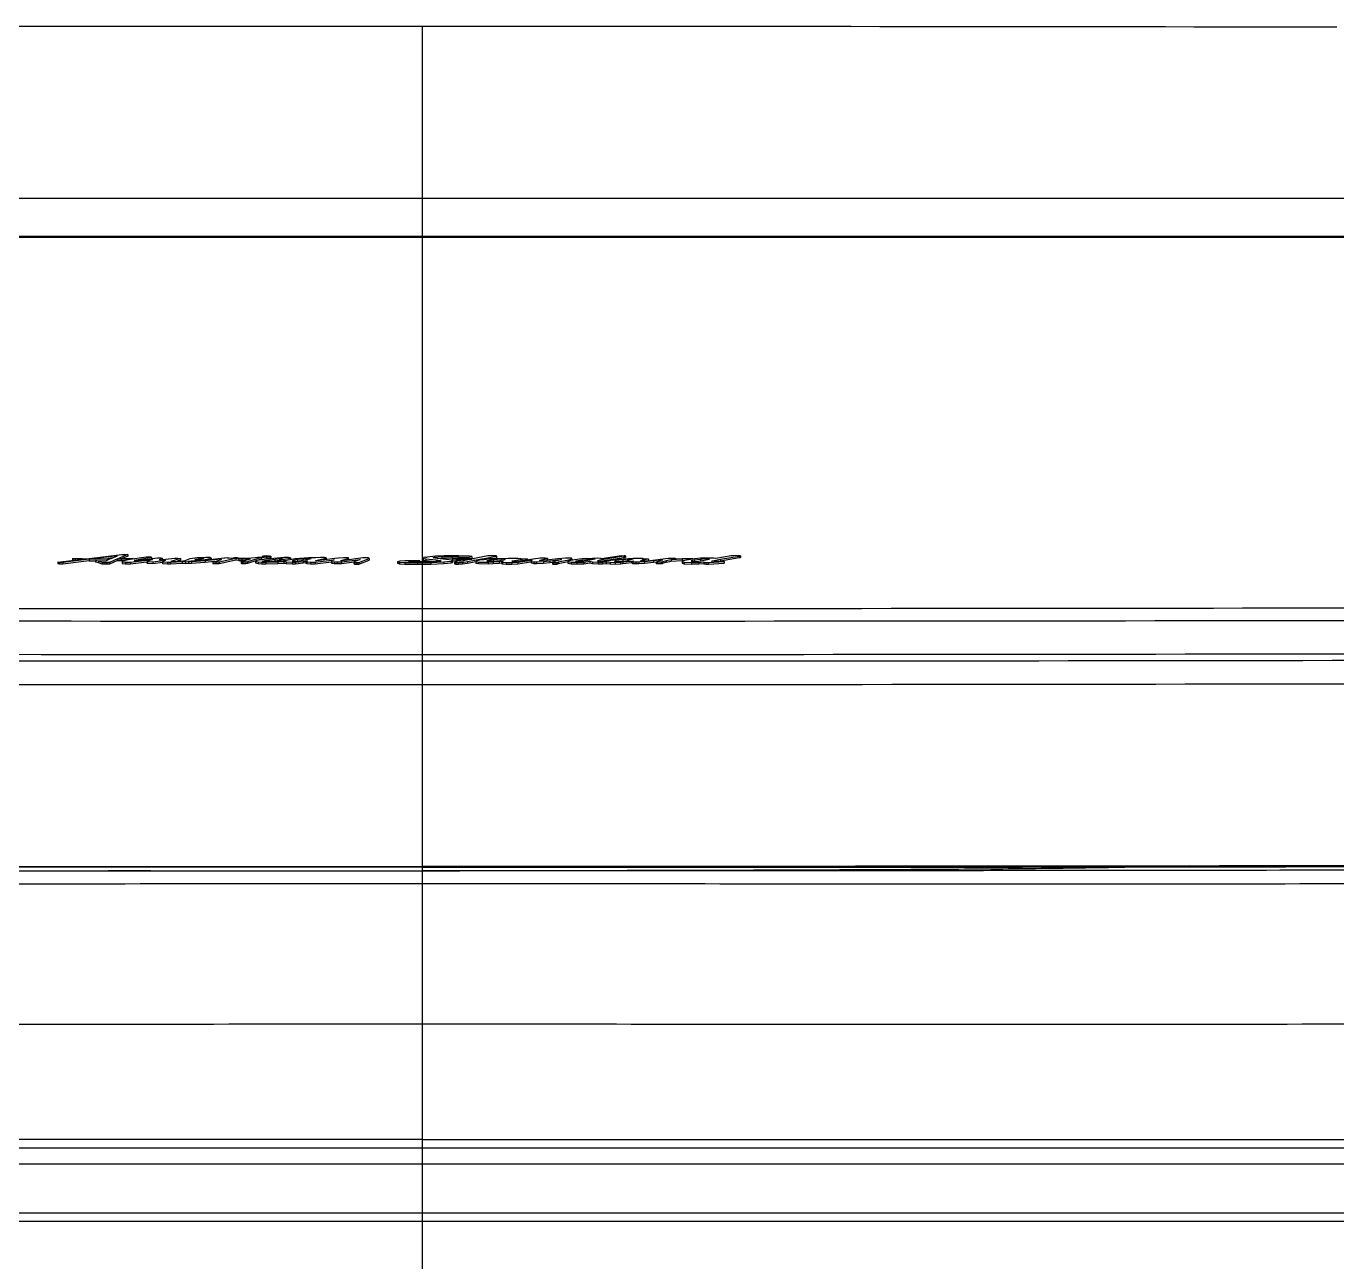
# Model space of a CAD drawing. Header units: millimetres. Extents: x 0 to 460316, y -63250 to 103204.
# Drawn here: x 324169.1 to 324329.9, y 66467.9 to 66619.4 of the extents above; entities that cross this region are included whole.
import ezdxf

# ---------------------------------------------------------------- set-up
doc = ezdxf.new("R2010")
doc.units = ezdxf.units.MM
doc.header["$LTSCALE"] = 25
doc.linetypes.add('CENTER', pattern=[50.8, 31.75, -6.35, 6.35, -6.35])
doc.layers.add('1', color=1, linetype='CENTER')
doc.layers.add('line', color=7, linetype='Continuous')

msp = doc.modelspace()

# ---------------------------------------------------------------- linework, layer by layer
for p, q in [((324172.99, 66553.73), (324176.01, 66554.09)), ((324176.82, 66554.08), (324173.59, 66553.69)), ((324174.76, 66554.17), (324175.28, 66554.18)), ((324174.8, 66554.13), (324174.76, 66554.17)), ((324174.76, 66554.17), (324174.76, 66553.97)), ((324174.79, 66553.94), (324174.76, 66553.97)), ((324175.09, 66554.11), (324174.8, 66554.13)), ((324174.8, 66554.13), (324174.8, 66553.94)), ((324176.01, 66554.09), (324175.09, 66554.11)), ((324175.09, 66554.11), (324175.09, 66553.98)), ((324175.28, 66554.18), (324175.95, 66554.15)), ((324175.95, 66554.15), (324176.48, 66554.14)), ((324176.48, 66554.14), (324180.83, 66554.67)), ((324176.82, 66554.08), (324179.37, 66554.11)), ((324176.82, 66554.08), (324176.82, 66553.88)), ((324180.28, 66554.5), (324177.27, 66554.14)), ((324177.27, 66554.14), (324179.5, 66554.17)), ((324178.85, 66553.89), (324179.37, 66554.11)), ((324179.63, 66554.23), (324179.11, 66554.16)), ((324180.29, 66554.12), (324179.29, 66553.69)), ((324179.5, 66554.17), (324180.28, 66554.5)), ((324180.29, 66554.12), (324180.75, 66554.12)), ((324180.29, 66554.12), (324180.29, 66553.92)), ((324180.29, 66553.92), (324180.75, 66553.92)), ((324181.55, 66554.65), (324180.41, 66554.17)), ((324180.41, 66554.17), (324181.31, 66554.17)), ((324180.75, 66554.12), (324180.75, 66553.92)), ((324180.75, 66554.12), (324181.46, 66554.11)), ((324180.75, 66553.92), (324181.2, 66553.92)), ((324180.83, 66554.67), (324181.23, 66554.67)), ((324181.55, 66554.46), (324180.88, 66554.17)), ((324181.55, 66554), (324180.95, 66553.86)), ((324181.23, 66554.67), (324181.55, 66554.65)), ((324181.31, 66554.17), (324182.02, 66554.17)), ((324181.46, 66554.11), (324182.02, 66554.11)), ((324181.46, 66554.11), (324181.46, 66553.98)), ((324181.55, 66554.65), (324181.55, 66554.46)), ((324183.8, 66554.33), (324181.55, 66554)), ((324181.9, 66553.71), (324184.59, 66554.05)), ((324182.02, 66554.17), (324182.22, 66554.15)), ((324182.22, 66554.15), (324182.02, 66554.11)), ((324182.02, 66554.11), (324182.02, 66554.07)), ((324182.22, 66554.15), (324182.22, 66554.1)), ((324184.48, 66554.31), (324182.34, 66553.94)), ((324182.34, 66553.94), (324182.38, 66553.92)), ((324182.38, 66553.92), (324182.61, 66553.93)), ((324182.61, 66553.93), (324185.19, 66554.24)), ((324183.92, 66554.34), (324183.8, 66554.33)), ((324184.59, 66554.05), (324183.88, 66553.82)), ((324184.16, 66554.35), (324183.92, 66554.34)), ((324184.44, 66554.34), (324184.16, 66554.35)), ((324184.48, 66554.31), (324184.44, 66554.34)), ((324184.48, 66554.31), (324184.48, 66554.16)), ((324184.64, 66553.77), (324186.18, 66553.97)), ((324185.19, 66554.24), (324185.59, 66554.25)), ((324185.78, 66554.22), (324185.39, 66554)), ((324185.39, 66554), (324187.33, 66554.19)), ((324185.59, 66554.25), (324185.78, 66554.22)), ((324185.78, 66554.22), (324185.78, 66554.04)), ((324186.18, 66553.97), (324185.82, 66553.75)), ((324188.04, 66554.17), (324186.85, 66553.8)), ((324187.33, 66554.19), (324187.68, 66554.2)), ((324188.04, 66553.98), (324187.6, 66553.84)), ((324187.68, 66554.2), (324188.04, 66554.17)), ((324188, 66553.86), (324188.6, 66553.94)), ((324188.04, 66554.17), (324188.04, 66553.98)), ((324188.6, 66553.94), (324189.19, 66554.15)), ((324191.05, 66554), (324188.91, 66553.82)), ((324188.91, 66553.8), (324190.69, 66553.92)), ((324189.19, 66554.15), (324190.06, 66554.29)), ((324189.78, 66554.03), (324190.18, 66554.13)), ((324189.94, 66554.03), (324189.78, 66554.03)), ((324190.14, 66554.04), (324189.94, 66554.03)), ((324190.06, 66554.29), (324191.13, 66554.34)), ((324190.53, 66554.1), (324190.14, 66554.04)), ((324190.18, 66554.13), (324190.26, 66554.15)), ((324190.18, 66554.13), (324190.18, 66554.05)), ((324190.26, 66554.15), (324190.57, 66554.21)), ((324190.26, 66554.15), (324190.26, 66554.06)), ((324190.89, 66554.19), (324190.53, 66554.1)), ((324190.57, 66554.21), (324190.85, 66554.22)), ((324190.57, 66554.21), (324190.57, 66554.11)), ((324190.69, 66553.92), (324192.63, 66554.15)), ((324190.85, 66554.22), (324190.85, 66554.18)), ((324190.85, 66554.22), (324190.89, 66554.19)), ((324191.6, 66554.14), (324191.05, 66554)), ((324192.91, 66554.07), (324191.05, 66553.87)), ((324191.05, 66554), (324191.05, 66553.96)), ((324191.13, 66554.34), (324191.6, 66554.33)), ((324191.6, 66554.33), (324191.8, 66554.22)), ((324191.8, 66554.22), (324191.6, 66554.14)), ((324191.6, 66554.14), (324191.6, 66554.03)), ((324191.8, 66554.22), (324191.8, 66554.05)), ((324192, 66553.73), (324193.07, 66554.06)), ((324192.63, 66554.15), (324193.38, 66554.25)), ((324194.81, 66554.16), (324192.75, 66553.72)), ((324194.81, 66553.96), (324192.75, 66553.52)), ((324193.03, 66554.07), (324192.91, 66554.07)), ((324192.91, 66554.07), (324192.91, 66554.01)), ((324193.07, 66554.06), (324193.03, 66554.07)), ((324193.03, 66554.07), (324193.03, 66554.05)), ((324193.38, 66554.25), (324193.46, 66554.25)), ((324193.46, 66554.25), (324193.78, 66554.27)), ((324193.78, 66554.27), (324193.98, 66554.24)), ((324193.82, 66554.2), (324194.49, 66554.24)), ((324193.94, 66554.22), (324193.82, 66554.2)), ((324193.98, 66554.24), (324193.94, 66554.22)), ((324193.94, 66554.22), (324193.94, 66554.21)), ((324193.98, 66554.24), (324193.98, 66554.21)), ((324194.49, 66554.24), (324194.55, 66554.26)), ((324194.55, 66554.26), (324194.68, 66554.27)), ((324194.68, 66554.27), (324194.97, 66554.27)), ((324194.81, 66554.16), (324194.81, 66553.96)), ((324195.13, 66554.13), (324194.81, 66554.16)), ((324195.13, 66553.93), (324194.81, 66553.96)), ((324194.97, 66554.27), (324195.17, 66554.23)), ((324195.13, 66554.13), (324195.54, 66554.12)), ((324195.13, 66554.13), (324195.13, 66553.93)), ((324195.13, 66553.93), (324195.54, 66553.92)), ((324195.17, 66554.23), (324195.36, 66554.19)), ((324195.36, 66554.19), (324196.24, 66554.22)), ((324195.48, 66553.78), (324196.59, 66554.13)), ((324195.54, 66554.12), (324196.04, 66554.13)), ((324195.54, 66554.12), (324195.54, 66553.92)), ((324195.54, 66553.92), (324195.94, 66553.93)), ((324196.04, 66554.13), (324196.59, 66554.13)), ((324196.04, 66554.13), (324196.04, 66553.96)), ((324196.24, 66554.22), (324197.19, 66554.31)), ((324197.94, 66554.29), (324196.24, 66553.74)), ((324197.19, 66554.31), (324197.46, 66554.33)), ((324198.61, 66554.1), (324197.39, 66553.91)), ((324197.94, 66554.09), (324197.39, 66553.92)), ((324197.46, 66554.33), (324197.82, 66554.32)), ((324197.82, 66554.32), (324197.94, 66554.29)), ((324197.94, 66554.29), (324197.94, 66554.09)), ((324198.05, 66554.47), (324198.2, 66554.51)), ((324198.05, 66554.47), (324198.05, 66554.27)), ((324198.19, 66554.43), (324198.05, 66554.47)), ((324198.19, 66554.23), (324198.05, 66554.27)), ((324198.1, 66553.84), (324198.37, 66553.93)), ((324198.57, 66554.42), (324198.19, 66554.43)), ((324198.19, 66554.43), (324198.19, 66554.23)), ((324198.57, 66554.22), (324198.19, 66554.23)), ((324198.2, 66554.51), (324198.57, 66554.52)), ((324198.37, 66553.93), (324199.6, 66554.1)), ((324198.37, 66553.93), (324198.37, 66553.8)), ((324198.57, 66554.52), (324198.95, 66554.51)), ((324198.96, 66554.43), (324198.57, 66554.42)), ((324198.57, 66554.42), (324198.57, 66554.22)), ((324198.96, 66554.23), (324198.57, 66554.22)), ((324200.75, 66554.28), (324198.61, 66554.1)), ((324198.95, 66554.51), (324199.11, 66554.47)), ((324199.11, 66554.47), (324198.96, 66554.43)), ((324198.96, 66554.43), (324198.96, 66554.23)), ((324199.11, 66554.27), (324198.96, 66554.23)), ((324199.11, 66554.47), (324199.11, 66554.27)), ((324199.6, 66554.1), (324200.4, 66554.17)), ((324199.6, 66554.1), (324199.6, 66553.9)), ((324199.6, 66553.9), (324200.16, 66553.95)), ((324200.55, 66554.18), (324200.16, 66554.11)), ((324200.16, 66554.11), (324200.28, 66554.08)), ((324200.16, 66554.11), (324200.16, 66553.91)), ((324200.28, 66554.08), (324200.71, 66554.09)), ((324200.28, 66554.08), (324200.28, 66553.88)), ((324200.4, 66554.17), (324200.55, 66554.18)), ((324200.4, 66554.17), (324200.4, 66554.15)), ((324200.71, 66554.09), (324201.46, 66554.2)), ((324200.71, 66554.09), (324200.71, 66553.89)), ((324200.71, 66553.89), (324200.99, 66553.93)), ((324201.27, 66554.27), (324200.75, 66554.28)), ((324202.1, 66554.13), (324200.83, 66553.9)), ((324201.5, 66554.25), (324201.27, 66554.27)), ((324201.46, 66554.2), (324201.5, 66554.25)), ((324201.46, 66554.2), (324201.46, 66554.02)), ((324201.48, 66554.02), (324201.5, 66554.05)), ((324201.5, 66554.25), (324201.5, 66554.05)), ((324202.37, 66554.03), (324201.82, 66553.91)), ((324203.72, 66554.25), (324202.1, 66554.13)), ((324202.3, 66553.85), (324203.37, 66553.99)), ((324203.05, 66554.1), (324202.37, 66554.03)), ((324202.37, 66554.03), (324202.37, 66553.86)), ((324203.68, 66554.14), (324203.05, 66554.1)), ((324203.05, 66554.1), (324203.05, 66553.95)), ((324203.37, 66553.99), (324204.04, 66554.16)), ((324204.04, 66554.16), (324203.68, 66554.14)), ((324203.68, 66554.14), (324203.68, 66554.07)), ((324204.04, 66554.25), (324203.72, 66554.25)), ((324204.63, 66554.23), (324204.04, 66554.25)), ((324204.55, 66553.72), (324206.89, 66554.02)), ((324204.59, 66553.91), (324205.9, 66554.22)), ((324205.19, 66554.27), (324204.63, 66554.23)), ((324206.97, 66554.18), (324204.75, 66553.9)), ((324205.66, 66554.27), (324205.19, 66554.27)), ((324205.9, 66554.25), (324205.66, 66554.27)), ((324205.9, 66554.22), (324205.9, 66554.25)), ((324205.9, 66554.22), (324205.9, 66554.05)), ((324206.89, 66554.02), (324206.61, 66553.91)), ((324207.4, 66554.21), (324206.97, 66554.18)), ((324208, 66554.24), (324207.4, 66554.21)), ((324207.68, 66553.91), (324208.63, 66554.17)), ((324207.76, 66553.77), (324210.06, 66554.03)), ((324210.37, 66554.23), (324207.84, 66553.9)), ((324208.31, 66554.26), (324208, 66554.24)), ((324208.63, 66554.23), (324208.31, 66554.26)), ((324208.63, 66554.17), (324208.63, 66554.23)), ((324208.63, 66554.17), (324208.63, 66554)), ((324210.06, 66554.03), (324209.66, 66553.9)), ((324209.9, 66553.67), (324211.17, 66554.15)), ((324209.9, 66553.47), (324211.17, 66553.95)), ((324210.77, 66554.24), (324210.37, 66554.23)), ((324211.09, 66554.23), (324210.77, 66554.24)), ((324211.17, 66554.15), (324211.09, 66554.23)), ((324211.17, 66554.15), (324211.17, 66553.95)), ((324217.87, 66554.27), (324217.78, 66554.18)), ((324217.78, 66554.18), (324218.13, 66554.11)), ((324217.78, 66554.18), (324217.78, 66553.98)), ((324217.78, 66553.98), (324218.13, 66553.91)), ((324218.13, 66554.34), (324217.87, 66554.27)), ((324218.13, 66554.34), (324218.28, 66554.35)), ((324218.13, 66554.11), (324218.13, 66553.91)), ((324218.13, 66554.11), (324219.38, 66554)), ((324219.29, 66554.45), (324218.28, 66554.35)), ((324219.02, 66554.26), (324219.2, 66554.33)), ((324219.24, 66554.19), (324219.02, 66554.26)), ((324219.2, 66554.33), (324220.09, 66554.4)), ((324219.2, 66554.33), (324219.2, 66554.21)), ((324219.86, 66554.11), (324219.24, 66554.19)), ((324220.35, 66554.48), (324219.29, 66554.45)), ((324219.38, 66554), (324219.38, 66553.81)), ((324219.38, 66554), (324219.86, 66553.94)), ((324219.52, 66554.16), (324220.09, 66554.2)), ((324220.62, 66554.06), (324219.86, 66554.11)), ((324219.86, 66553.94), (324220, 66553.85)), ((324219.86, 66553.94), (324219.86, 66553.84)), ((324220.09, 66554.4), (324221.29, 66554.43)), ((324220.09, 66554.4), (324220.09, 66554.2)), ((324220.09, 66554.2), (324221.29, 66554.23)), ((324222.13, 66554.5), (324220.35, 66554.48)), ((324221.29, 66553.97), (324220.62, 66554.06)), ((324221.29, 66554.43), (324221.29, 66554.23)), ((324221.29, 66554.43), (324222.09, 66554.42)), ((324221.29, 66554.23), (324222.09, 66554.22)), ((324221.38, 66553.88), (324221.29, 66553.97)), ((324221.42, 66554.14), (324221.38, 66554.11)), ((324221.38, 66554.11), (324221.38, 66553.92)), ((324221.38, 66554.11), (324221.82, 66554.07)), ((324221.69, 66554.16), (324221.42, 66554.14)), ((324221.69, 66554.16), (324224.07, 66554.17)), ((324221.82, 66554.07), (324221.82, 66553.88)), ((324221.82, 66554.07), (324222.04, 66554.06)), ((324222.04, 66554.06), (324222.04, 66553.89)), ((324222.04, 66554.06), (324222.17, 66554.06)), ((324222.09, 66554.42), (324222.09, 66554.39)), ((324222.09, 66554.39), (324222.13, 66554.35)), ((324222.09, 66554.39), (324222.09, 66554.19)), ((324222.09, 66554.19), (324222.13, 66554.16)), ((324223.47, 66554.47), (324222.13, 66554.5)), ((324222.13, 66554.35), (324222.71, 66554.33)), ((324222.13, 66554.35), (324222.13, 66554.16)), ((324222.17, 66554.06), (324222.25, 66554.07)), ((324222.17, 66554.06), (324222.17, 66553.88)), ((324222.25, 66554.07), (324222.35, 66554.1)), ((324222.25, 66554.07), (324222.25, 66553.87)), ((324222.35, 66554.1), (324223.76, 66554.1)), ((324222.35, 66554.1), (324222.35, 66553.9)), ((324223.76, 66554.1), (324222.44, 66553.83)), ((324222.71, 66554.33), (324223.38, 66554.34)), ((324222.71, 66554.33), (324222.71, 66554.16)), ((324223.24, 66553.79), (324224.93, 66554.11)), ((324223.38, 66554.34), (324223.78, 66554.41)), ((324223.38, 66554.34), (324223.38, 66554.17)), ((324223.78, 66554.41), (324223.47, 66554.47)), ((324223.49, 66554.17), (324223.78, 66554.22)), ((324223.78, 66554.41), (324223.78, 66554.22)), ((324225.51, 66554.47), (324224.07, 66554.17)), ((324224.7, 66553.95), (324224.4, 66553.88)), ((324225.22, 66554.01), (324224.7, 66553.95)), ((324224.93, 66554.11), (324224.93, 66553.98)), ((324224.93, 66554.11), (324226.27, 66554.11)), ((324226.27, 66554.11), (324225.22, 66554.01)), ((324225.29, 66554.17), (324226.8, 66554.45)), ((324225.29, 66554.17), (324227.47, 66554.18)), ((324225.73, 66554.49), (324225.51, 66554.47)), ((324225.91, 66553.93), (324225.6, 66553.87)), ((324226.8, 66554.48), (324225.73, 66554.49)), ((324226.44, 66554), (324225.91, 66553.93)), ((324225.91, 66553.93), (324225.91, 66553.84)), ((324226.36, 66553.86), (324227.2, 66553.94)), ((324226.38, 66554.18), (324226.8, 66554.26)), ((324227.42, 66554.09), (324226.44, 66554)), ((324226.44, 66554), (324226.44, 66553.87)), ((324226.8, 66554.45), (324226.8, 66554.48)), ((324226.8, 66554.45), (324226.8, 66554.26)), ((324227.2, 66553.94), (324227.87, 66554.04)), ((324227.69, 66554.11), (324227.42, 66554.09)), ((324227.42, 66554.09), (324227.42, 66553.97)), ((324227.47, 66554.18), (324228.22, 66554.22)), ((324227.87, 66554.1), (324227.69, 66554.11)), ((324227.69, 66554.11), (324227.69, 66554.01)), ((324227.87, 66554.04), (324227.87, 66554.1)), ((324228.22, 66554.22), (324228.71, 66554.22)), ((324228.71, 66554.22), (324229.42, 66554.21)), ((324229.91, 66554.06), (324228.8, 66553.86)), ((324229.42, 66554.21), (324229.78, 66554.16)), ((324229.42, 66553.72), (324231.16, 66553.98)), ((324229.69, 66553.88), (324230.58, 66554.01)), ((324229.78, 66554.16), (324229.78, 66554.13)), ((324229.78, 66554.13), (324230.31, 66554.14)), ((324230.42, 66554.09), (324229.91, 66554.06)), ((324229.91, 66554.06), (324229.91, 66553.91)), ((324230.31, 66554.14), (324230.58, 66554.13)), ((324230.42, 66554.09), (324230.58, 66554.11)), ((324230.42, 66554.09), (324230.42, 66553.99)), ((324230.58, 66554.13), (324230.58, 66554.11)), ((324230.58, 66554.11), (324230.58, 66554.01)), ((324230.58, 66554.01), (324231.02, 66554.1)), ((324231.02, 66554.1), (324232.13, 66554.23)), ((324231.16, 66553.98), (324231.02, 66553.88)), ((324232.05, 66553.92), (324232.18, 66553.98)), ((324232.13, 66554.23), (324232.76, 66554.24)), ((324232.18, 66553.98), (324232.62, 66554.07)), ((324232.18, 66553.98), (324232.18, 66553.91)), ((324232.54, 66553.92), (324232.31, 66553.91)), ((324233.29, 66554), (324232.54, 66553.92)), ((324232.62, 66554.07), (324233.05, 66554.2)), ((324232.62, 66554.07), (324232.62, 66553.93)), ((324232.76, 66554.24), (324233.02, 66554.21)), ((324232.91, 66553.96), (324233.05, 66554)), ((324233.02, 66554.21), (324233.05, 66554.2)), ((324233.05, 66554.2), (324233.05, 66554)), ((324234.31, 66554.11), (324233.29, 66554)), ((324233.33, 66553.88), (324234.62, 66554.03)), ((324234.76, 66554.04), (324234.14, 66553.88)), ((324235.25, 66554.21), (324234.31, 66554.11)), ((324234.36, 66553.74), (324235.65, 66554.01)), ((324234.62, 66554.03), (324234.76, 66554.04)), ((324234.62, 66554.03), (324234.62, 66554)), ((324235.56, 66554.22), (324235.25, 66554.21)), ((324236, 66554.19), (324235.56, 66554.22)), ((324235.65, 66554.01), (324236.05, 66554.12)), ((324235.65, 66554.01), (324235.65, 66553.85)), ((324236.36, 66554.02), (324235.69, 66553.88)), ((324236.05, 66554.12), (324236, 66554.19)), ((324236.05, 66554.12), (324236.05, 66553.96)), ((324237.29, 66554.11), (324236.36, 66554.02)), ((324236.58, 66553.87), (324237.29, 66553.99)), ((324237.83, 66554.17), (324237.29, 66554.11)), ((324237.29, 66553.99), (324237.96, 66554.05)), ((324237.29, 66553.99), (324237.29, 66553.81)), ((324238.23, 66553.97), (324237.78, 66553.88)), ((324237.83, 66554.17), (324237.93, 66554.18)), ((324237.93, 66554.18), (324238.58, 66554.22)), ((324237.96, 66554.05), (324238.4, 66554.09)), ((324237.96, 66554.05), (324237.96, 66553.92)), ((324238.85, 66554.07), (324238.23, 66553.97)), ((324238.4, 66554.09), (324238.89, 66554.11)), ((324238.4, 66554.09), (324238.4, 66554)), ((324238.58, 66554.22), (324239.2, 66554.24)), ((324238.89, 66554.11), (324238.85, 66554.07)), ((324239.47, 66553.98), (324239.16, 66553.88)), ((324239.2, 66554.24), (324239.56, 66554.22)), ((324242.4, 66554.44), (324239.47, 66553.98)), ((324242.4, 66554.24), (324239.47, 66553.78)), ((324239.47, 66553.98), (324239.47, 66553.78)), ((324239.56, 66554.22), (324239.65, 66554.16)), ((324239.65, 66554.16), (324240.72, 66554.34)), ((324240.32, 66553.88), (324240.8, 66553.96)), ((324240.72, 66554.34), (324242.12, 66554.55)), ((324240.8, 66553.96), (324241.83, 66554.07)), ((324242.27, 66554.02), (324241.43, 66553.91)), ((324241.83, 66554.07), (324242.4, 66554.12)), ((324242.12, 66554.55), (324242.63, 66554.51)), ((324243.38, 66554.11), (324242.27, 66554.02)), ((324242.27, 66554.02), (324242.27, 66553.84)), ((324242.45, 66554.48), (324242.4, 66554.44)), ((324242.4, 66554.44), (324242.4, 66554.24)), ((324242.45, 66554.28), (324242.4, 66554.24)), ((324242.4, 66554.12), (324243.56, 66554.21)), ((324242.63, 66554.51), (324242.45, 66554.48)), ((324242.45, 66554.48), (324242.45, 66554.28)), ((324242.63, 66554.31), (324242.45, 66554.28)), ((324242.63, 66554.51), (324242.63, 66554.31)), ((324242.63, 66553.89), (324243.21, 66553.99)), ((324242.85, 66553.98), (324242.89, 66554.01)), ((324242.98, 66553.98), (324242.85, 66553.98)), ((324242.85, 66553.98), (324242.85, 66553.93)), ((324242.89, 66554.01), (324243.38, 66554.07)), ((324243.21, 66553.99), (324242.98, 66553.98)), ((324242.98, 66553.98), (324242.98, 66553.95)), ((324243.38, 66554.07), (324243.56, 66554.11)), ((324243.38, 66554.11), (324243.38, 66554.07)), ((324243.56, 66554.11), (324243.38, 66554.11)), ((324243.56, 66554.21), (324244.32, 66554.22)), ((324244.32, 66554.22), (324244.76, 66554.2)), ((324244.89, 66553.99), (324244.41, 66553.85)), ((324244.72, 66554.16), (324244.63, 66554.13)), ((324244.63, 66554.13), (324244.81, 66554.12)), ((324244.76, 66554.2), (324244.72, 66554.16)), ((324244.72, 66554.16), (324244.72, 66554.13)), ((324244.76, 66554.2), (324244.76, 66554.12)), ((324244.81, 66554.12), (324245.16, 66554.14)), ((324245.43, 66554.1), (324244.89, 66553.99)), ((324244.89, 66553.99), (324244.89, 66553.88)), ((324245.16, 66554.14), (324245.38, 66554.14)), ((324245.34, 66553.9), (324247.83, 66554.2)), ((324245.38, 66554.14), (324245.43, 66554.1)), ((324245.43, 66554.1), (324245.43, 66553.91)), ((324247.2, 66554.02), (324246.05, 66553.89)), ((324246.8, 66553.92), (324247.2, 66554.02)), ((324248.23, 66554), (324247.61, 66553.89)), ((324247.83, 66554.2), (324248.09, 66554.22)), ((324248.09, 66554.22), (324248.45, 66554.22)), ((324249.56, 66554.09), (324248.23, 66554)), ((324248.23, 66554), (324248.23, 66553.81)), ((324248.45, 66554.22), (324248.72, 66554.19)), ((324248.72, 66554.19), (324248.58, 66554.12)), ((324248.58, 66554.12), (324249.56, 66554.15)), ((324248.72, 66554.19), (324248.72, 66554.12)), ((324249.56, 66554.15), (324250.54, 66554.17)), ((324250.72, 66554.11), (324249.56, 66554.09)), ((324249.56, 66554.09), (324249.56, 66553.89)), ((324250.1, 66553.98), (324249.69, 66553.88)), ((324251.12, 66554.13), (324250.1, 66553.98)), ((324250.54, 66554.17), (324250.76, 66554.15)), ((324251.07, 66553.98), (324250.67, 66553.88)), ((324250.89, 66554.12), (324250.72, 66554.11)), ((324250.72, 66554.11), (324250.72, 66554.07)), ((324250.76, 66554.15), (324250.89, 66554.12)), ((324250.89, 66554.12), (324250.89, 66554.1)), ((324251.83, 66554.06), (324251.07, 66553.98)), ((324251.07, 66553.98), (324251.07, 66553.8)), ((324251.83, 66554.19), (324251.12, 66554.13)), ((324252.94, 66554.22), (324251.83, 66554.19)), ((324252.49, 66554.11), (324251.83, 66554.06)), ((324251.83, 66554.06), (324251.83, 66553.87)), ((324251.87, 66553.88), (324252.67, 66554.04)), ((324252.49, 66554.11), (324252.49, 66554.01)), ((324252.76, 66554.11), (324252.49, 66554.11)), ((324252.67, 66554.04), (324252.9, 66554.1)), ((324252.76, 66554.11), (324252.76, 66554.07)), ((324252.9, 66554.1), (324252.76, 66554.11)), ((324253.47, 66554.21), (324252.94, 66554.22)), ((324253.3, 66553.88), (324254.27, 66554.1)), ((324253.7, 66554.17), (324253.47, 66554.21)), ((324255.56, 66554.48), (324253.7, 66554.17)), ((324254.27, 66554.1), (324256.54, 66554.47)), ((324254.27, 66553.9), (324256.54, 66554.27)), ((324254.27, 66554.1), (324254.27, 66553.9)), ((324255.92, 66554.51), (324255.56, 66554.48)), ((324256.23, 66554.53), (324255.92, 66554.51)), ((324256.68, 66554.51), (324256.23, 66554.53)), ((324256.54, 66554.47), (324256.72, 66554.49)), ((324256.54, 66554.47), (324256.54, 66554.27)), ((324256.54, 66554.27), (324256.72, 66554.29)), ((324256.72, 66554.49), (324256.68, 66554.51)), ((324256.72, 66554.49), (324256.72, 66554.29)), ((324173.03, 66553.7), (324172.99, 66553.73)), ((324172.99, 66553.73), (324172.99, 66553.53)), ((324173.03, 66553.5), (324172.99, 66553.53)), ((324173.19, 66553.68), (324173.03, 66553.7)), ((324173.03, 66553.7), (324173.03, 66553.5)), ((324173.19, 66553.48), (324173.03, 66553.5)), ((324173.59, 66553.69), (324173.19, 66553.68)), ((324173.19, 66553.68), (324173.19, 66553.48)), ((324173.59, 66553.49), (324173.19, 66553.48)), ((324176.82, 66553.88), (324173.59, 66553.49)), ((324173.59, 66553.69), (324173.59, 66553.49)), ((324176.82, 66553.88), (324177.59, 66553.89)), ((324177.59, 66553.91), (324177.59, 66553.71)), ((324177.98, 66553.85), (324177.59, 66553.91)), ((324177.59, 66553.91), (324177.64, 66553.91)), ((324177.98, 66553.65), (324177.59, 66553.71)), ((324177.64, 66553.91), (324177.68, 66553.92)), ((324177.68, 66553.92), (324178.85, 66553.89)), ((324177.98, 66553.85), (324177.98, 66553.65)), ((324178.42, 66553.68), (324177.98, 66553.85)), ((324178.42, 66553.48), (324177.98, 66553.65)), ((324178.34, 66553.9), (324178.9, 66553.91)), ((324178.62, 66553.66), (324178.42, 66553.68)), ((324178.42, 66553.68), (324178.42, 66553.48)), ((324178.62, 66553.46), (324178.42, 66553.48)), ((324178.85, 66553.66), (324178.62, 66553.66)), ((324178.62, 66553.66), (324178.62, 66553.46)), ((324178.85, 66553.46), (324178.62, 66553.46)), ((324178.97, 66553.67), (324178.85, 66553.66)), ((324178.85, 66553.66), (324178.85, 66553.46)), ((324178.97, 66553.47), (324178.85, 66553.46)), ((324179.29, 66553.69), (324178.97, 66553.67)), ((324178.97, 66553.67), (324178.97, 66553.47)), ((324179.29, 66553.49), (324178.97, 66553.47)), ((324180.29, 66553.92), (324179.29, 66553.49)), ((324179.29, 66553.69), (324179.29, 66553.49)), ((324180.95, 66553.86), (324180.87, 66553.76)), ((324180.87, 66553.76), (324181.27, 66553.71)), ((324180.87, 66553.76), (324180.87, 66553.56)), ((324180.87, 66553.56), (324181.27, 66553.51)), ((324181.27, 66553.71), (324181.27, 66553.51)), ((324181.27, 66553.71), (324181.9, 66553.71)), ((324181.27, 66553.51), (324181.9, 66553.51)), ((324181.9, 66553.51), (324183.88, 66553.76)), ((324181.9, 66553.71), (324181.9, 66553.51)), ((324183.88, 66553.82), (324183.92, 66553.79)), ((324183.88, 66553.82), (324183.88, 66553.62)), ((324183.88, 66553.62), (324183.92, 66553.59)), ((324183.92, 66553.79), (324184.64, 66553.77)), ((324183.92, 66553.79), (324183.92, 66553.59)), ((324183.92, 66553.59), (324184.64, 66553.57)), ((324184.64, 66553.77), (324184.64, 66553.57)), ((324184.64, 66553.57), (324185.82, 66553.72)), ((324185.82, 66553.75), (324185.82, 66553.55)), ((324185.82, 66553.75), (324186.42, 66553.71)), ((324185.82, 66553.55), (324186.42, 66553.51)), ((324186.42, 66553.71), (324186.42, 66553.51)), ((324186.42, 66553.71), (324186.81, 66553.7)), ((324186.42, 66553.51), (324186.81, 66553.5)), ((324186.81, 66553.7), (324188.24, 66553.78)), ((324186.81, 66553.7), (324186.81, 66553.5)), ((324186.81, 66553.5), (324188.24, 66553.59)), ((324186.85, 66553.8), (324186.93, 66553.79)), ((324186.93, 66553.79), (324188, 66553.86)), ((324188.24, 66553.78), (324188.24, 66553.59)), ((324188.24, 66553.78), (324188.62, 66553.74)), ((324188.24, 66553.59), (324188.62, 66553.54)), ((324188.99, 66553.73), (324188.62, 66553.74)), ((324188.62, 66553.74), (324188.62, 66553.54)), ((324188.99, 66553.53), (324188.62, 66553.54)), ((324188.91, 66553.82), (324188.91, 66553.8)), ((324189.35, 66553.75), (324188.99, 66553.73)), ((324188.99, 66553.73), (324188.99, 66553.53)), ((324189.35, 66553.55), (324188.99, 66553.53)), ((324191.05, 66553.87), (324189.35, 66553.75)), ((324189.35, 66553.75), (324189.35, 66553.55)), ((324191.05, 66553.67), (324189.35, 66553.55)), ((324191.05, 66553.87), (324191.05, 66553.67)), ((324192.21, 66553.8), (324191.05, 66553.67)), ((324192.36, 66553.71), (324192, 66553.73)), ((324192, 66553.73), (324192, 66553.53)), ((324192.36, 66553.51), (324192, 66553.53)), ((324192.75, 66553.72), (324192.36, 66553.71)), ((324192.36, 66553.71), (324192.36, 66553.51)), ((324192.75, 66553.52), (324192.36, 66553.51)), ((324192.75, 66553.72), (324192.75, 66553.52)), ((324195.52, 66553.75), (324195.48, 66553.78)), ((324195.48, 66553.78), (324195.48, 66553.58)), ((324195.52, 66553.55), (324195.48, 66553.58)), ((324195.52, 66553.73), (324195.52, 66553.75)), ((324195.52, 66553.73), (324195.52, 66553.53)), ((324195.68, 66553.71), (324195.52, 66553.73)), ((324195.68, 66553.51), (324195.52, 66553.53)), ((324196.04, 66553.71), (324195.68, 66553.71)), ((324195.68, 66553.71), (324195.68, 66553.51)), ((324196.04, 66553.51), (324195.68, 66553.51)), ((324196.24, 66553.74), (324196.04, 66553.71)), ((324196.04, 66553.71), (324196.04, 66553.51)), ((324196.24, 66553.54), (324196.04, 66553.51)), ((324197.38, 66553.91), (324196.24, 66553.54)), ((324196.24, 66553.74), (324196.24, 66553.54)), ((324197.39, 66553.91), (324197.23, 66553.82)), ((324197.23, 66553.82), (324197.23, 66553.62)), ((324197.23, 66553.82), (324197.54, 66553.75)), ((324197.23, 66553.62), (324197.54, 66553.55)), ((324197.54, 66553.75), (324197.98, 66553.71)), ((324197.54, 66553.75), (324197.54, 66553.55)), ((324197.54, 66553.55), (324197.98, 66553.51)), ((324197.98, 66553.71), (324197.98, 66553.51)), ((324197.98, 66553.71), (324198.49, 66553.71)), ((324197.98, 66553.51), (324198.49, 66553.51)), ((324198.18, 66553.8), (324198.1, 66553.84)), ((324198.85, 66553.78), (324198.18, 66553.8)), ((324198.49, 66553.71), (324199.96, 66553.74)), ((324198.49, 66553.71), (324198.49, 66553.51)), ((324198.49, 66553.51), (324199.96, 66553.54)), ((324198.75, 66553.78), (324199.6, 66553.9)), ((324199.8, 66553.79), (324198.85, 66553.78)), ((324200.67, 66553.85), (324199.8, 66553.79)), ((324199.96, 66553.74), (324200.71, 66553.79)), ((324199.96, 66553.74), (324199.96, 66553.54)), ((324199.96, 66553.54), (324200.71, 66553.59)), ((324200.16, 66553.91), (324200.28, 66553.88)), ((324200.28, 66553.88), (324200.71, 66553.89)), ((324200.83, 66553.9), (324200.67, 66553.85)), ((324200.71, 66553.79), (324200.71, 66553.59)), ((324200.71, 66553.79), (324200.99, 66553.75)), ((324200.71, 66553.59), (324200.99, 66553.55)), ((324200.99, 66553.75), (324201.7, 66553.72)), ((324200.99, 66553.75), (324200.99, 66553.55)), ((324200.99, 66553.55), (324201.7, 66553.52)), ((324201.7, 66553.72), (324202.14, 66553.73)), ((324201.7, 66553.72), (324201.7, 66553.52)), ((324201.7, 66553.52), (324202.14, 66553.53)), ((324201.82, 66553.91), (324201.74, 66553.85)), ((324201.74, 66553.85), (324201.94, 66553.85)), ((324201.82, 66553.91), (324201.82, 66553.85)), ((324201.94, 66553.85), (324202.3, 66553.85)), ((324202.14, 66553.73), (324203.09, 66553.82)), ((324202.14, 66553.73), (324202.14, 66553.53)), ((324202.14, 66553.53), (324203.09, 66553.62)), ((324203.09, 66553.82), (324203.6, 66553.89)), ((324203.09, 66553.82), (324203.09, 66553.62)), ((324203.09, 66553.62), (324203.41, 66553.66)), ((324203.6, 66553.89), (324203.41, 66553.8)), ((324203.41, 66553.8), (324203.41, 66553.6)), ((324203.41, 66553.8), (324203.52, 66553.74)), ((324203.41, 66553.6), (324203.52, 66553.54)), ((324203.52, 66553.74), (324203.96, 66553.71)), ((324203.52, 66553.74), (324203.52, 66553.54)), ((324203.52, 66553.54), (324203.96, 66553.51)), ((324203.96, 66553.71), (324204.55, 66553.72)), ((324203.96, 66553.71), (324203.96, 66553.51)), ((324203.96, 66553.51), (324204.55, 66553.52)), ((324204.55, 66553.52), (324206.53, 66553.77)), ((324204.55, 66553.72), (324204.55, 66553.52)), ((324204.63, 66553.89), (324204.59, 66553.91)), ((324204.75, 66553.9), (324204.63, 66553.89)), ((324206.61, 66553.91), (324206.53, 66553.85)), ((324206.53, 66553.85), (324206.53, 66553.65)), ((324206.53, 66553.85), (324206.57, 66553.8)), ((324206.53, 66553.65), (324206.57, 66553.61)), ((324206.57, 66553.8), (324206.89, 66553.76)), ((324206.57, 66553.8), (324206.57, 66553.61)), ((324206.57, 66553.61), (324206.89, 66553.56)), ((324206.89, 66553.76), (324207.24, 66553.75)), ((324206.89, 66553.76), (324206.89, 66553.56)), ((324206.89, 66553.56), (324207.24, 66553.55)), ((324207.24, 66553.75), (324207.76, 66553.77)), ((324207.24, 66553.75), (324207.24, 66553.55)), ((324207.24, 66553.55), (324207.76, 66553.57)), ((324207.72, 66553.9), (324207.68, 66553.91)), ((324207.84, 66553.9), (324207.72, 66553.9)), ((324207.76, 66553.77), (324207.76, 66553.57)), ((324207.76, 66553.57), (324209.33, 66553.75)), ((324209.66, 66553.9), (324209.3, 66553.74)), ((324209.3, 66553.74), (324209.3, 66553.54)), ((324209.3, 66553.74), (324209.42, 66553.68)), ((324209.3, 66553.54), (324209.42, 66553.48)), ((324209.42, 66553.68), (324209.42, 66553.48)), ((324209.42, 66553.68), (324209.66, 66553.67)), ((324209.42, 66553.48), (324209.66, 66553.47)), ((324209.66, 66553.67), (324209.9, 66553.67)), ((324209.66, 66553.67), (324209.66, 66553.47)), ((324209.66, 66553.47), (324209.9, 66553.47)), ((324209.9, 66553.67), (324209.9, 66553.47)), ((324214.93, 66553.84), (324214.66, 66553.77)), ((324214.66, 66553.77), (324214.89, 66553.71)), ((324214.66, 66553.77), (324214.66, 66553.58)), ((324214.66, 66553.58), (324214.89, 66553.51)), ((324214.89, 66553.71), (324214.89, 66553.51)), ((324214.89, 66553.71), (324215.55, 66553.68)), ((324214.89, 66553.51), (324215.55, 66553.48)), ((324215.55, 66553.88), (324214.93, 66553.84)), ((324216.22, 66553.9), (324215.55, 66553.88)), ((324215.55, 66553.68), (324215.55, 66553.48)), ((324215.55, 66553.68), (324217.11, 66553.66)), ((324215.55, 66553.48), (324217.11, 66553.46)), ((324216, 66553.79), (324216.18, 66553.83)), ((324216.27, 66553.76), (324216, 66553.79)), ((324216.18, 66553.83), (324217.06, 66553.87)), ((324216.18, 66553.83), (324216.18, 66553.77)), ((324217.02, 66553.9), (324216.22, 66553.9)), ((324217.06, 66553.74), (324216.27, 66553.76)), ((324217.37, 66553.88), (324217.02, 66553.9)), ((324217.06, 66553.87), (324217.36, 66553.88)), ((324217.06, 66553.87), (324217.06, 66553.74)), ((324218.09, 66553.75), (324217.06, 66553.74)), ((324217.11, 66553.66), (324218.75, 66553.69)), ((324217.11, 66553.66), (324217.11, 66553.46)), ((324217.11, 66553.46), (324218.75, 66553.49)), ((324217.36, 66553.88), (324217.37, 66553.88)), ((324217.36, 66553.88), (324217.36, 66553.74)), ((324217.37, 66553.88), (324217.37, 66553.74)), ((324218.71, 66553.77), (324218.09, 66553.75)), ((324218.13, 66553.91), (324219.29, 66553.8)), ((324219.47, 66553.81), (324218.71, 66553.77)), ((324218.75, 66553.69), (324220.31, 66553.74)), ((324218.75, 66553.69), (324218.75, 66553.49)), ((324218.75, 66553.49), (324220.31, 66553.54)), ((324220, 66553.85), (324219.47, 66553.81)), ((324220.31, 66553.74), (324221.24, 66553.84)), ((324220.31, 66553.74), (324220.31, 66553.54)), ((324220.31, 66553.54), (324221.24, 66553.64)), ((324221.24, 66553.84), (324221.38, 66553.88)), ((324221.24, 66553.84), (324221.24, 66553.64)), ((324221.24, 66553.64), (324221.38, 66553.69)), ((324221.38, 66553.92), (324221.82, 66553.87)), ((324221.38, 66553.88), (324221.38, 66553.69)), ((324221.78, 66553.74), (324221.64, 66553.71)), ((324221.64, 66553.71), (324221.78, 66553.67)), ((324221.64, 66553.71), (324221.64, 66553.51)), ((324221.64, 66553.51), (324221.78, 66553.47)), ((324221.91, 66553.78), (324221.78, 66553.74)), ((324221.78, 66553.67), (324222.13, 66553.67)), ((324221.78, 66553.67), (324221.78, 66553.47)), ((324221.78, 66553.47), (324222.13, 66553.47)), ((324221.91, 66553.89), (324221.82, 66553.88)), ((324221.82, 66553.88), (324221.82, 66553.75)), ((324221.82, 66553.88), (324221.95, 66553.84)), ((324222.18, 66553.88), (324221.91, 66553.89)), ((324221.95, 66553.84), (324221.91, 66553.78)), ((324222.13, 66553.67), (324222.62, 66553.69)), ((324222.13, 66553.67), (324222.13, 66553.47)), ((324222.13, 66553.47), (324222.62, 66553.5)), ((324222.27, 66553.85), (324222.18, 66553.88)), ((324222.22, 66553.87), (324222.25, 66553.87)), ((324222.25, 66553.87), (324222.35, 66553.9)), ((324222.44, 66553.83), (324222.27, 66553.85)), ((324222.35, 66553.9), (324222.79, 66553.9)), ((324222.62, 66553.69), (324223.24, 66553.79)), ((324222.62, 66553.69), (324222.62, 66553.5)), ((324222.62, 66553.5), (324223.24, 66553.59)), ((324223.24, 66553.79), (324223.24, 66553.59)), ((324223.24, 66553.59), (324224.27, 66553.78)), ((324224.4, 66553.88), (324224.27, 66553.81)), ((324224.27, 66553.81), (324224.58, 66553.73)), ((324224.27, 66553.81), (324224.27, 66553.61)), ((324224.27, 66553.61), (324224.58, 66553.54)), ((324224.58, 66553.73), (324225.78, 66553.73)), ((324224.58, 66553.73), (324224.58, 66553.54)), ((324224.58, 66553.54), (324225.78, 66553.53)), ((324225.6, 66553.87), (324225.69, 66553.83)), ((324225.69, 66553.83), (324226.36, 66553.86)), ((324225.78, 66553.73), (324226.36, 66553.75)), ((324225.78, 66553.73), (324225.78, 66553.53)), ((324225.78, 66553.53), (324226.36, 66553.55)), ((324226.36, 66553.75), (324227.11, 66553.79)), ((324226.36, 66553.75), (324226.36, 66553.55)), ((324226.36, 66553.55), (324227.11, 66553.59)), ((324227.11, 66553.79), (324227.6, 66553.85)), ((324227.11, 66553.79), (324227.11, 66553.59)), ((324227.11, 66553.59), (324227.42, 66553.63)), ((324227.6, 66553.85), (324227.42, 66553.76)), ((324227.42, 66553.76), (324227.42, 66553.56)), ((324227.42, 66553.76), (324227.51, 66553.71)), ((324227.42, 66553.56), (324227.51, 66553.51)), ((324227.51, 66553.71), (324227.51, 66553.51)), ((324227.51, 66553.71), (324227.96, 66553.69)), ((324227.51, 66553.51), (324227.96, 66553.49)), ((324227.96, 66553.69), (324227.96, 66553.49)), ((324227.96, 66553.69), (324228.67, 66553.69)), ((324227.96, 66553.49), (324228.67, 66553.49)), ((324228.8, 66553.86), (324228.67, 66553.83)), ((324228.67, 66553.83), (324228.8, 66553.82)), ((324228.67, 66553.69), (324229.42, 66553.72)), ((324228.67, 66553.69), (324228.67, 66553.49)), ((324228.67, 66553.49), (324229.42, 66553.52)), ((324228.8, 66553.86), (324228.8, 66553.82)), ((324228.8, 66553.82), (324228.93, 66553.82)), ((324228.93, 66553.82), (324229.69, 66553.88)), ((324229.42, 66553.52), (324231.02, 66553.76)), ((324229.42, 66553.72), (324229.42, 66553.52)), ((324231.02, 66553.88), (324231.07, 66553.81)), ((324231.02, 66553.88), (324231.02, 66553.69)), ((324231.02, 66553.69), (324231.07, 66553.62)), ((324231.07, 66553.81), (324231.07, 66553.62)), ((324231.07, 66553.81), (324231.38, 66553.76)), ((324231.07, 66553.62), (324231.38, 66553.56)), ((324231.38, 66553.76), (324231.69, 66553.75)), ((324231.38, 66553.76), (324231.38, 66553.56)), ((324231.38, 66553.56), (324231.69, 66553.55)), ((324231.69, 66553.75), (324232.54, 66553.8)), ((324231.69, 66553.75), (324231.69, 66553.55)), ((324231.69, 66553.55), (324232.54, 66553.6)), ((324232.31, 66553.91), (324232.05, 66553.92)), ((324232.54, 66553.8), (324233.33, 66553.88)), ((324232.54, 66553.8), (324232.54, 66553.6)), ((324232.54, 66553.6), (324233.33, 66553.69)), ((324233.33, 66553.88), (324233.33, 66553.69)), ((324233.33, 66553.69), (324233.71, 66553.73)), ((324234.14, 66553.88), (324233.65, 66553.7)), ((324233.65, 66553.7), (324233.69, 66553.67)), ((324233.65, 66553.7), (324233.65, 66553.5)), ((324233.65, 66553.5), (324233.69, 66553.47)), ((324233.69, 66553.67), (324233.69, 66553.47)), ((324233.69, 66553.67), (324233.96, 66553.66)), ((324233.69, 66553.47), (324233.96, 66553.46)), ((324233.96, 66553.66), (324233.96, 66553.46)), ((324233.96, 66553.66), (324234.18, 66553.66)), ((324233.96, 66553.46), (324234.18, 66553.47)), ((324234.18, 66553.66), (324234.31, 66553.69)), ((324234.18, 66553.66), (324234.18, 66553.47)), ((324234.18, 66553.47), (324234.31, 66553.5)), ((324234.31, 66553.69), (324234.36, 66553.71)), ((324234.31, 66553.69), (324234.31, 66553.5)), ((324234.31, 66553.5), (324234.36, 66553.51)), ((324234.36, 66553.54), (324235.59, 66553.8)), ((324234.36, 66553.71), (324234.36, 66553.74)), ((324234.36, 66553.71), (324234.36, 66553.51)), ((324235.69, 66553.88), (324235.56, 66553.78)), ((324235.56, 66553.78), (324235.56, 66553.58)), ((324235.56, 66553.78), (324235.96, 66553.71)), ((324235.56, 66553.58), (324235.96, 66553.51)), ((324235.96, 66553.71), (324235.96, 66553.51)), ((324235.96, 66553.71), (324236.63, 66553.7)), ((324235.96, 66553.51), (324236.63, 66553.5)), ((324236.49, 66553.79), (324236.58, 66553.87)), ((324236.76, 66553.78), (324236.49, 66553.79)), ((324236.58, 66553.87), (324236.58, 66553.79)), ((324236.63, 66553.7), (324237.52, 66553.73)), ((324236.63, 66553.7), (324236.63, 66553.5)), ((324236.63, 66553.5), (324237.52, 66553.53)), ((324237.2, 66553.8), (324236.76, 66553.78)), ((324237.78, 66553.88), (324237.2, 66553.8)), ((324237.52, 66553.73), (324238.23, 66553.83)), ((324237.52, 66553.73), (324237.52, 66553.53)), ((324237.52, 66553.53), (324238.23, 66553.63)), ((324238.23, 66553.83), (324238.58, 66553.74)), ((324238.23, 66553.83), (324238.23, 66553.63)), ((324238.23, 66553.63), (324238.58, 66553.54)), ((324238.58, 66553.74), (324238.58, 66553.54)), ((324238.58, 66553.74), (324239.25, 66553.7)), ((324238.58, 66553.54), (324239.25, 66553.5)), ((324239.16, 66553.88), (324239.29, 66553.78)), ((324239.25, 66553.7), (324239.78, 66553.72)), ((324239.25, 66553.7), (324239.25, 66553.5)), ((324239.25, 66553.5), (324239.78, 66553.52)), ((324239.29, 66553.78), (324239.65, 66553.77)), ((324239.65, 66553.77), (324239.91, 66553.8)), ((324239.78, 66553.72), (324240.23, 66553.74)), ((324239.78, 66553.72), (324239.78, 66553.52)), ((324239.78, 66553.52), (324240.23, 66553.54)), ((324239.91, 66553.8), (324240.32, 66553.88)), ((324240.23, 66553.74), (324240.23, 66553.54)), ((324240.23, 66553.74), (324240.72, 66553.71)), ((324240.23, 66553.54), (324240.72, 66553.51)), ((324240.72, 66553.71), (324241.34, 66553.69)), ((324240.72, 66553.71), (324240.72, 66553.51)), ((324240.72, 66553.51), (324241.34, 66553.49)), ((324241.43, 66553.91), (324241.25, 66553.86)), ((324241.25, 66553.86), (324241.29, 66553.81)), ((324241.29, 66553.81), (324241.56, 66553.78)), ((324241.34, 66553.69), (324242.01, 66553.72)), ((324241.34, 66553.69), (324241.34, 66553.49)), ((324241.34, 66553.49), (324242.01, 66553.52)), ((324241.43, 66553.91), (324241.43, 66553.79)), ((324241.56, 66553.78), (324241.92, 66553.79)), ((324241.92, 66553.79), (324242.63, 66553.89)), ((324242.01, 66553.72), (324242.29, 66553.74)), ((324242.01, 66553.72), (324242.01, 66553.52)), ((324242.01, 66553.52), (324242.29, 66553.54)), ((324242.29, 66553.74), (324243.34, 66553.86)), ((324242.29, 66553.74), (324242.29, 66553.54)), ((324242.29, 66553.54), (324243.34, 66553.66)), ((324243.34, 66553.86), (324243.6, 66553.87)), ((324243.34, 66553.86), (324243.34, 66553.66)), ((324243.34, 66553.66), (324243.43, 66553.66)), ((324243.43, 66553.8), (324243.6, 66553.87)), ((324243.52, 66553.73), (324243.43, 66553.8)), ((324243.43, 66553.8), (324243.43, 66553.6)), ((324243.52, 66553.53), (324243.43, 66553.6)), ((324243.52, 66553.73), (324243.52, 66553.53)), ((324243.87, 66553.71), (324243.52, 66553.73)), ((324243.87, 66553.51), (324243.52, 66553.53)), ((324244.23, 66553.72), (324243.87, 66553.71)), ((324243.87, 66553.71), (324243.87, 66553.51)), ((324244.23, 66553.52), (324243.87, 66553.51)), ((324244.94, 66553.77), (324244.23, 66553.72)), ((324244.23, 66553.72), (324244.23, 66553.52)), ((324244.94, 66553.57), (324244.23, 66553.52)), ((324244.41, 66553.85), (324244.98, 66553.88)), ((324246.05, 66553.89), (324244.94, 66553.77)), ((324244.94, 66553.77), (324244.94, 66553.57)), ((324246.05, 66553.69), (324244.94, 66553.57)), ((324244.98, 66553.88), (324245.34, 66553.9)), ((324246.05, 66553.89), (324246.05, 66553.69)), ((324246.39, 66553.73), (324246.05, 66553.69)), ((324246.36, 66553.72), (324246.8, 66553.92)), ((324246.36, 66553.72), (324246.36, 66553.52)), ((324246.49, 66553.7), (324246.36, 66553.72)), ((324246.49, 66553.5), (324246.36, 66553.52)), ((324246.98, 66553.7), (324246.49, 66553.7)), ((324246.49, 66553.7), (324246.49, 66553.5)), ((324246.98, 66553.5), (324246.49, 66553.5)), ((324246.98, 66553.7), (324246.99, 66553.7)), ((324246.98, 66553.7), (324246.98, 66553.5)), ((324246.98, 66553.5), (324246.99, 66553.5)), ((324247.16, 66553.73), (324246.99, 66553.7)), ((324246.99, 66553.7), (324246.99, 66553.5)), ((324247.16, 66553.53), (324246.99, 66553.5)), ((324247.2, 66553.77), (324247.16, 66553.73)), ((324247.16, 66553.73), (324247.16, 66553.53)), ((324247.2, 66553.58), (324247.16, 66553.53)), ((324247.61, 66553.89), (324247.2, 66553.77)), ((324247.2, 66553.77), (324247.2, 66553.58)), ((324247.61, 66553.69), (324247.2, 66553.58)), ((324247.61, 66553.89), (324247.61, 66553.69)), ((324248.23, 66553.81), (324247.61, 66553.69)), ((324249.56, 66553.89), (324248.23, 66553.81)), ((324249.72, 66553.89), (324249.56, 66553.89)), ((324249.69, 66553.88), (324249.56, 66553.8)), ((324249.56, 66553.8), (324249.56, 66553.6)), ((324249.56, 66553.8), (324249.83, 66553.72)), ((324249.56, 66553.6), (324249.83, 66553.52)), ((324249.83, 66553.72), (324250.72, 66553.68)), ((324249.83, 66553.72), (324249.83, 66553.52)), ((324249.83, 66553.52), (324250.72, 66553.48)), ((324250.67, 66553.88), (324250.72, 66553.81)), ((324250.72, 66553.81), (324250.99, 66553.79)), ((324250.72, 66553.68), (324251.61, 66553.69)), ((324250.72, 66553.68), (324250.72, 66553.48)), ((324250.72, 66553.48), (324251.61, 66553.5)), ((324250.99, 66553.79), (324251.56, 66553.83)), ((324251.56, 66553.83), (324251.87, 66553.88)), ((324251.61, 66553.69), (324252.23, 66553.75)), ((324251.61, 66553.69), (324251.61, 66553.5)), ((324251.61, 66553.5), (324252.23, 66553.55)), ((324252.23, 66553.75), (324252.23, 66553.69)), ((324252.23, 66553.69), (324252.23, 66553.5)), ((324252.23, 66553.69), (324252.45, 66553.66)), ((324252.23, 66553.5), (324252.45, 66553.47)), ((324252.45, 66553.66), (324252.81, 66553.66)), ((324252.45, 66553.66), (324252.45, 66553.47)), ((324252.45, 66553.47), (324252.81, 66553.46)), ((324252.81, 66553.66), (324254.71, 66553.81)), ((324252.81, 66553.66), (324252.81, 66553.46)), ((324252.81, 66553.46), (324254.71, 66553.61)), ((324253.16, 66553.78), (324253.3, 66553.88)), ((324254.32, 66553.83), (324253.16, 66553.78)), ((324253.3, 66553.88), (324253.3, 66553.79)), ((324253.88, 66553.81), (324254.27, 66553.9)), ((324254.72, 66553.83), (324254.32, 66553.83)), ((324254.71, 66553.81), (324254.71, 66553.61)), ((324254.71, 66553.81), (324254.72, 66553.81)), ((324254.71, 66553.61), (324254.72, 66553.61)), ((324254.72, 66553.81), (324254.72, 66553.83)), ((324254.72, 66553.81), (324254.72, 66553.61))]:
    msp.add_line(p, q)
at = {"layer": '1', "ltscale": 50}
msp.add_line((324217.72, 66098.91), (324217.72, 66619.41), dxfattribs=at)
at = {"layer": 'line'}
for p, q in [((324028.04, 66598.37), (324407.41, 66598.37)), ((324406.65, 66593.54), (324028.8, 66593.54)), ((324406.63, 66593.66), (324028.82, 66593.66)), ((324091.86, 66473.91), (324343.58, 66473.91))]:
    msp.add_line(p, q, dxfattribs=at)
msp.add_ellipse((324217.72, 65904.84), major_axis=(7150.96, 0), ratio=0.099926, start_param=1.555112, end_param=1.586481, dxfattribs=at)
for points in [[(324102.75, 66548.12), (324141.07, 66548.06), (324179.4, 66548.04), (324217.72, 66548.04)], [(324217.72, 66548.04), (324256.05, 66548.04), (324294.38, 66548.06), (324332.7, 66548.12)], [(324217.72, 66546.45), (324179.39, 66546.45), (324141.06, 66546.48), (324102.73, 66546.54)], [(324332.72, 66546.54), (324294.39, 66546.48), (324256.06, 66546.45), (324217.72, 66546.45)], [(324102.55, 66541.69), (324140.94, 66541.63), (324179.33, 66541.6), (324217.72, 66541.6)], [(324102.58, 66542.49), (324140.96, 66542.43), (324179.34, 66542.4), (324217.72, 66542.4)], [(324217.72, 66542.4), (324256.11, 66542.4), (324294.49, 66542.43), (324332.87, 66542.49)], [(324217.72, 66541.6), (324256.12, 66541.6), (324294.51, 66541.63), (324332.9, 66541.69)], [(324217.72, 66538.68), (324179.34, 66538.67), (324140.95, 66538.71), (324102.56, 66538.77)], [(324332.89, 66538.77), (324294.5, 66538.71), (324256.11, 66538.67), (324217.72, 66538.68)], [(324217.72, 66516.3), (324198.58, 66516.3), (324160.28, 66516.31), (324121.98, 66516.36), (324102.84, 66516.39)], [(324217.72, 66516.3), (324236.87, 66516.3), (324275.17, 66516.31), (324313.47, 66516.36), (324332.61, 66516.39)], [(324217.72, 66497.05), (324178.71, 66497.05), (324139.69, 66496.98), (324100.67, 66497.06)], [(324334.78, 66497.06), (324295.76, 66496.98), (324256.74, 66497.05), (324217.72, 66497.05)], [(324217.72, 66482.91), (324178.54, 66482.91), (324139.36, 66482.91), (324100.19, 66482.91)], [(324217.72, 66482.91), (324178.56, 66482.91), (324139.4, 66482.91), (324100.25, 66482.91)], [(324217.72, 66482.91), (324256.89, 66482.91), (324296.05, 66482.91), (324335.2, 66482.91)], [(324217.72, 66482.91), (324256.91, 66482.91), (324296.09, 66482.91), (324335.26, 66482.91)], [(324217.72, 66479.91), (324178.57, 66479.91), (324139.43, 66479.91), (324100.28, 66479.91)], [(324099.7, 66472.91), (324139.04, 66472.91), (324178.38, 66472.91), (324217.72, 66472.91)], [(324217.72, 66472.91), (324257.07, 66472.91), (324296.41, 66472.91), (324335.75, 66472.91)]]:
    msp.add_open_spline(points, degree=3, dxfattribs=at)
for points, knots in [([(324056.21, 66520.48), (324056.34, 66520.4), (324056.48, 66520.33), (324057.25, 66519.97), (324058.12, 66519.7), (324061.4, 66518.91), (324064.6, 66518.41), (324072.42, 66517.58), (324077.16, 66517.23), (324087.43, 66516.73), (324093.1, 66516.57), (324101.55, 66516.48), (324104.39, 66516.48), (324110.05, 66516.47), (324112.89, 66516.47), (324127.05, 66516.45), (324138.39, 66516.44), (324172.39, 66516.41), (324195.06, 66516.4), (324217.72, 66516.4)], [0, 0, 0, 0, 0.012598, 0.012598, 0.059617, 0.059617, 0.153656, 0.153656, 0.247694, 0.247694, 0.341732, 0.341732, 0.388751, 0.388751, 0.43577, 0.43577, 0.623847, 0.623847, 1, 1, 1, 1]), ([(324379.24, 66520.48), (324379.11, 66520.4), (324378.97, 66520.33), (324378.2, 66519.97), (324377.33, 66519.7), (324374.05, 66518.91), (324370.85, 66518.41), (324363.03, 66517.58), (324358.29, 66517.23), (324348.02, 66516.73), (324342.35, 66516.57), (324333.9, 66516.48), (324331.06, 66516.48), (324325.4, 66516.47), (324322.56, 66516.47), (324308.4, 66516.45), (324297.06, 66516.44), (324263.06, 66516.41), (324240.39, 66516.4), (324217.72, 66516.4)], [0, 0, 0, 0, 0.012598, 0.012598, 0.059617, 0.059617, 0.153656, 0.153656, 0.247694, 0.247694, 0.341732, 0.341732, 0.388751, 0.388751, 0.43577, 0.43577, 0.623847, 0.623847, 1, 1, 1, 1]), ([(324102.84, 66515.94), (324111.49, 66515.93), (324120.14, 66515.92), (324133.45, 66515.9), (324138.12, 66515.89), (324147.45, 66515.89), (324152.12, 66515.88), (324157.95, 66515.88), (324159.12, 66515.88), (324164.95, 66515.87), (324169.62, 66515.87), (324188.76, 66515.86), (324203.24, 66515.85), (324217.72, 66515.85)], [0, 0, 0, 0, 0.225799, 0.225799, 0.347669, 0.347669, 0.469538, 0.469538, 0.500005, 0.500005, 0.621875, 0.621875, 1, 1, 1, 1]), ([(324311.78, 66516.46), (324310.65, 66516.43), (324307.85, 66516.36), (324303.11, 66516.27), (324297.74, 66516.18), (324290.53, 66516.1), (324281.7, 66516.03), (324271.52, 66515.98), (324262.29, 66515.94), (324255.38, 66515.92), (324250.58, 66515.9), (324247.45, 66515.89), (324243.98, 66515.89), (324239.54, 66515.88), (324233.55, 66515.87), (324226.22, 66515.85), (324218.2, 66515.84), (324207.75, 66515.83), (324195.69, 66515.83), (324185.39, 66515.84), (324180.05, 66515.86), (324179.14, 66515.86)], [0, 0, 0, 0, 0.028618, 0.06856, 0.112032, 0.153966, 0.235536, 0.312767, 0.382806, 0.442085, 0.467559, 0.490226, 0.512319, 0.545022, 0.58976, 0.646325, 0.709278, 0.769313, 0.880373, 0.979514, 1, 1, 1, 1]), ([(324217.72, 66515.85), (324217.72, 66515.85), (324217.72, 66515.85), (324217.72, 66515.88), (324217.72, 66515.9), (324217.72, 66515.96), (324217.72, 66516), (324217.72, 66516.09), (324217.72, 66516.14), (324217.72, 66516.23), (324217.72, 66516.26), (324217.72, 66516.3)], [0, 0, 0, 0, 0.214941, 0.214941, 0.429881, 0.429881, 0.644822, 0.644822, 0.859762, 0.859762, 1, 1, 1, 1]), ([(324332.61, 66515.94), (324323.96, 66515.93), (324315.31, 66515.92), (324302, 66515.9), (324297.33, 66515.89), (324288, 66515.89), (324283.33, 66515.88), (324277.5, 66515.88), (324276.33, 66515.88), (324270.5, 66515.87), (324265.83, 66515.87), (324246.69, 66515.86), (324232.2, 66515.85), (324217.72, 66515.85)], [0, 0, 0, 0, 0.225799, 0.225799, 0.347669, 0.347669, 0.469538, 0.469538, 0.500005, 0.500005, 0.621875, 0.621875, 1, 1, 1, 1]), ([(324100.97, 66514.31), (324120.43, 66514.27), (324139.89, 66514.25), (324178.8, 66514.28), (324198.26, 66514.33), (324217.72, 66514.33)], [0, 0, 0, 0, 0.5, 0.5, 1, 1, 1, 1]), ([(324217.72, 66514.33), (324237.18, 66514.33), (324256.64, 66514.28), (324295.56, 66514.25), (324315.02, 66514.27), (324334.48, 66514.31)], [0, 0, 0, 0, 0.5, 0.5, 1, 1, 1, 1]), ([(324100.25, 66481.91), (324104.25, 66481.91), (324108.26, 66481.91), (324128.29, 66481.91), (324144.31, 66481.91), (324179.46, 66481.91), (324198.59, 66481.91), (324217.72, 66481.91)], [0, 0, 0, 0, 0.102299, 0.102299, 0.5115, 0.5115, 1, 1, 1, 1]), ([(324217.72, 66481.91), (324221.73, 66481.91), (324225.74, 66481.91), (324245.77, 66481.91), (324261.79, 66481.91), (324296.95, 66481.91), (324316.07, 66481.91), (324335.2, 66481.91)], [0, 0, 0, 0, 0.102299, 0.102299, 0.511501, 0.511501, 1, 1, 1, 1]), ([(324335.17, 66479.91), (324316.05, 66479.91), (324296.92, 66479.91), (324261.78, 66479.91), (324245.76, 66479.91), (324225.73, 66479.91), (324221.73, 66479.91), (324217.72, 66479.91)], [0, 0, 0, 0, 0.488499, 0.488499, 0.897701, 0.897701, 1, 1, 1, 1])]:
    msp.add_open_spline(points, degree=3, knots=knots, dxfattribs=at)

doc.saveas('drawing.dxf')
